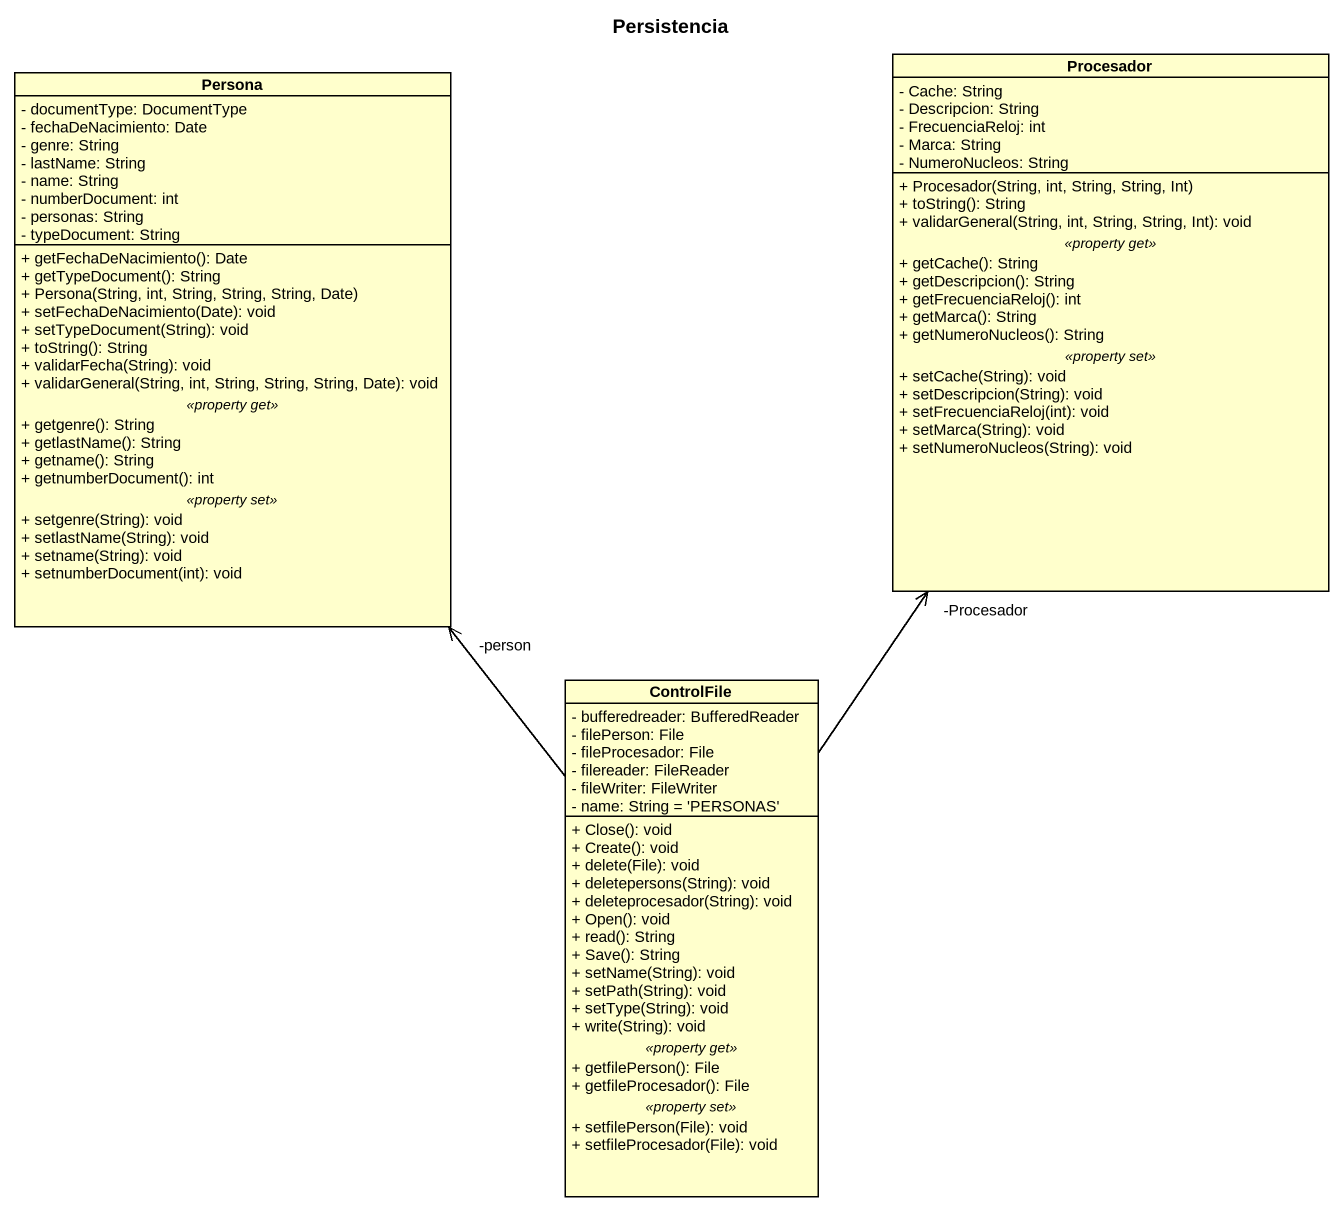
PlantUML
@startuml
title Persistencia
hide circle
hide empty members
skinparam classAttributeIconSize 0
class Persona {
  - documentType: DocumentType
  - fechaDeNacimiento: Date
  - genre: String
  - lastName: String
  - name: String
  - numberDocument: int
  - personas: String
  - typeDocument: String
  --
  + getFechaDeNacimiento(): Date
  + getTypeDocument(): String
  + Persona(String, int, String, String, String, Date)
  + setFechaDeNacimiento(Date): void
  + setTypeDocument(String): void
  + toString(): String
  + validarFecha(String): void
  + validarGeneral(String, int, String, String, String, Date): void
  .. <<property get>> ..
  + getgenre(): String
  + getlastName(): String
  + getname(): String
  + getnumberDocument(): int
  .. <<property set>> ..
  + setgenre(String): void
  + setlastName(String): void
  + setname(String): void
  + setnumberDocument(int): void
}
class Procesador {
  - Cache: String
  - Descripcion: String
  - FrecuenciaReloj: int
  - Marca: String
  - NumeroNucleos: String
  --
  + Procesador(String, int, String, String, Int)
  + toString(): String
  + validarGeneral(String, int, String, String, Int): void
  .. <<property get>> ..
  + getCache(): String
  + getDescripcion(): String
  + getFrecuenciaReloj(): int
  + getMarca(): String
  + getNumeroNucleos(): String
  .. <<property set>> ..
  + setCache(String): void
  + setDescripcion(String): void
  + setFrecuenciaReloj(int): void
  + setMarca(String): void
  + setNumeroNucleos(String): void
}
class ControlFile {
  - bufferedreader: BufferedReader
  - filePerson: File
  - fileProcesador: File
  - filereader: FileReader
  - fileWriter: FileWriter
  - name: String = 'PERSONAS'
  --
  + Close(): void
  + Create(): void
  + delete(File): void
  + deletepersons(String): void
  + deleteprocesador(String): void
  + Open(): void
  + read(): String
  + Save(): String
  + setName(String): void
  + setPath(String): void
  + setType(String): void
  + write(String): void
  .. <<property get>> ..
  + getfilePerson(): File
  + getfileProcesador(): File
  .. <<property set>> ..
  + setfilePerson(File): void
  + setfileProcesador(File): void
}
ControlFile -up-> "-person" Persona
ControlFile -up-> "-Procesador" Procesador
@enduml
